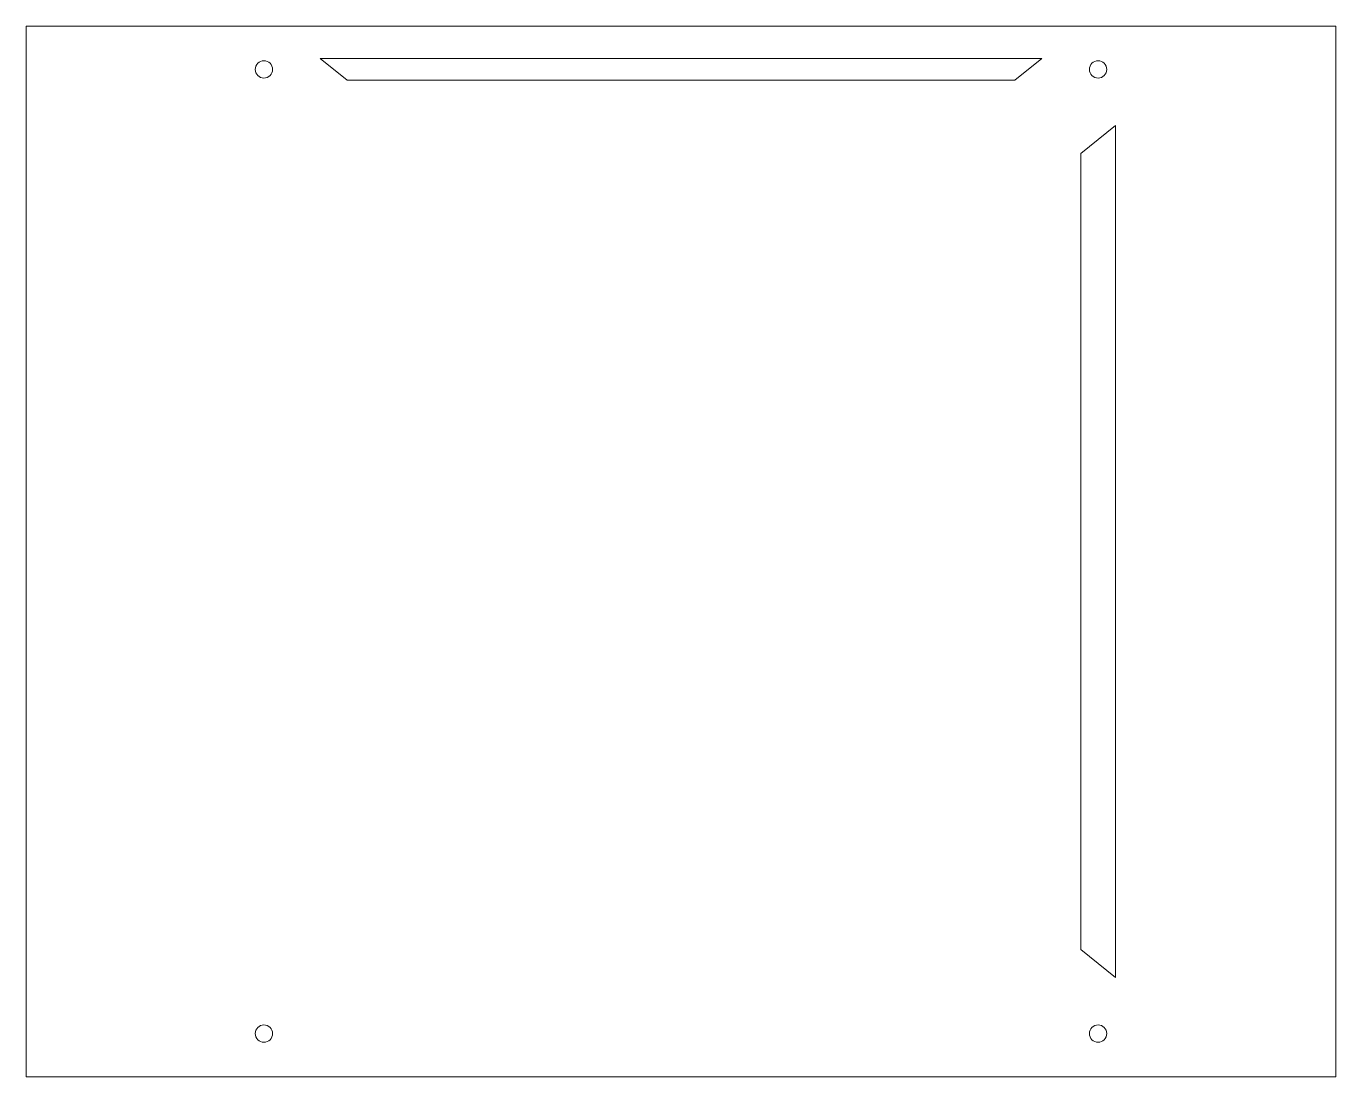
# Model space of a CAD drawing. Header units: millimetres. Extents: x -152 to 152, y -122 to 122.
import ezdxf

# ---------------------------------------------------------------- set-up
doc = ezdxf.new("R2010")
doc.units = ezdxf.units.MM

msp = doc.modelspace()

# ---------------------------------------------------------------- linework, layer by layer
at = {"color": 7, "linetype": 'Continuous', "lineweight": 15}
for p, q in [((-151.5, 121.5), (-151.5, -121.5)), ((151.5, 121.5), (-151.5, 121.5)), ((151.5, -121.5), (151.5, 121.5)), ((-83.5, 114), (-77.27, 109)), ((83.5, 114), (-83.5, 114)), ((77.27, 109), (83.5, 114)), ((-77.27, 109), (77.27, 109)), ((100.5, 98.5), (92.5, 92.08)), ((100.5, -98.5), (100.5, 98.5)), ((92.5, 92.08), (92.5, -92.08)), ((92.5, -92.08), (100.5, -98.5)), ((-151.5, -121.5), (151.5, -121.5))]:
    msp.add_line(p, q, dxfattribs=at)
for centre in [(-96.5, 111.5), (96.5, 111.5), (-96.5, -111.5), (96.5, -111.5)]:
    msp.add_circle(centre, 2, dxfattribs=at)

doc.saveas('drawing.dxf')
